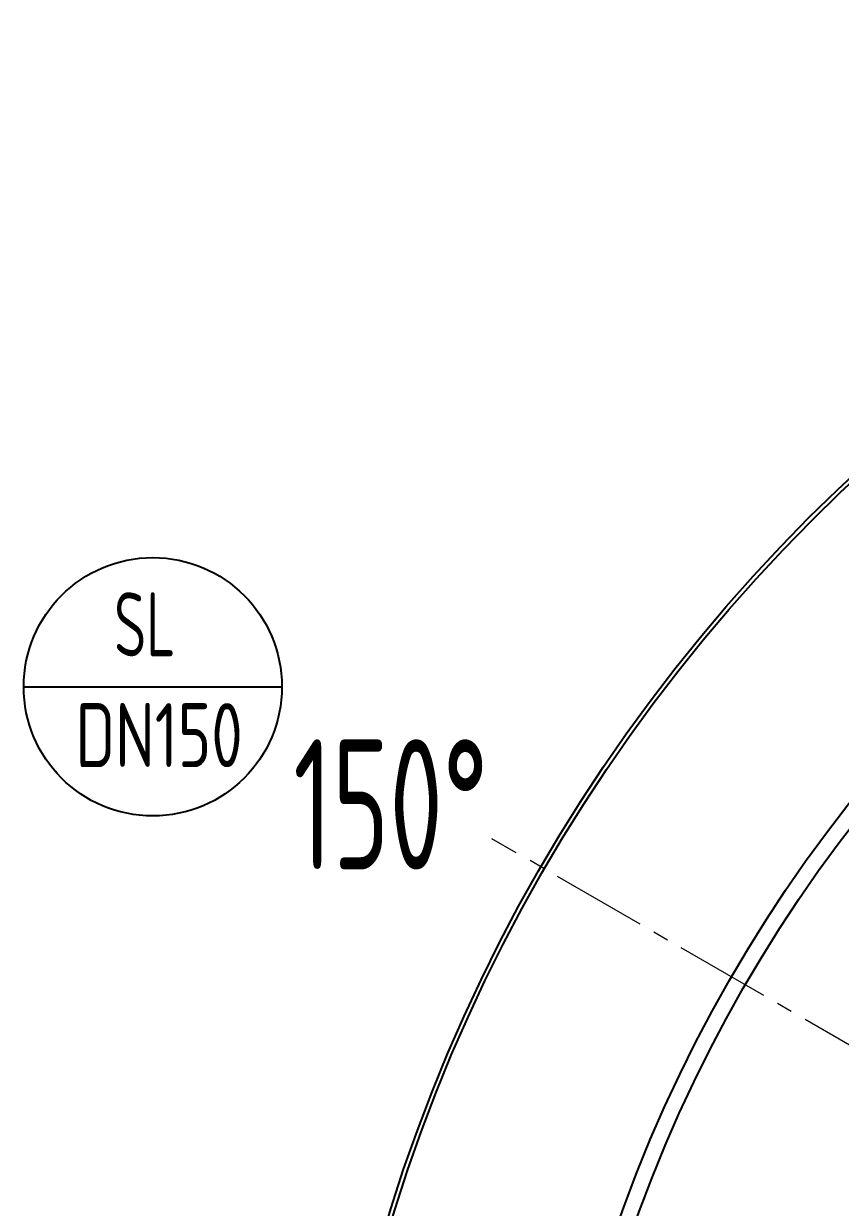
# Model space of a CAD drawing. Header units: inches. Extents: x -375 to 8535, y -477 to 12465.
# Drawn here: x 836 to 1244, y 4790 to 5381 of the extents above; entities that cross this region are included whole.
import ezdxf

# ---------------------------------------------------------------- set-up
doc = ezdxf.new("R2010")
doc.units = ezdxf.units.IN
doc.header["$LTSCALE"] = 5
doc.linetypes.add('CENTER2', pattern=[28.575, 19.05, -3.175, 3.175, -3.175])
doc.layers.add('6文字层', color=3, linetype='Continuous')
doc.layers.add('7标注层', color=4, linetype='Continuous')
doc.layers.add('图层1', color=1, linetype='CENTER2', lineweight=13)
doc.styles.add('PC_TEXTSTYLE', font='isocp.shx', dxfattribs={"width": 0.8, "bigfont": 'hzfs.shx'})
doc.styles.get("Standard").update_dxf_attribs({"font": 'isocp.shx', "width": 0.707, "bigfont": 'hztxt.shx'})

msp = doc.modelspace()

# ---------------------------------------------------------------- linework, layer by layer
for radius in [843, 841, 733, 725]:
    msp.add_circle((1824.2, 4538.2), radius)
at = {"layer": '7标注层'}
msp.add_line((835.51, 5049.76), (964.64, 5049.76), dxfattribs=at)
msp.add_circle((900.08, 5049.76), 64.56, dxfattribs=at)
at = {"layer": '图层1', "ltscale": 0.5}
msp.add_line((1824.2, 4538.2), (1069.65, 4973.84), dxfattribs=at)

# ---------------------------------------------------------------- texts
at = {"layer": '6文字层', "style": 'PC_TEXTSTYLE', "width": 0.67}
msp.add_text('150%%d', height=65, dxfattribs=at).set_placement((970.3, 4958.5))
at = {"layer": '6文字层', "char_height": 32, "width": 45.3455, "attachment_point": 1}
for s, insert in [('SL', (880.73, 5096.99)), ('{\\W0.8;DN150}', (861.46, 5041.59))]:
    msp.add_mtext(s, dxfattribs=dict(at, insert=insert))

doc.saveas('drawing.dxf')
